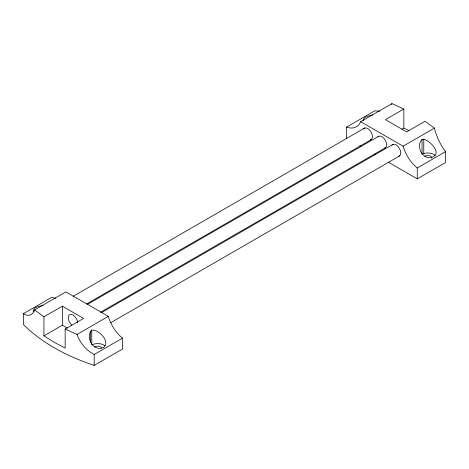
<?xml version="1.0" encoding="UTF-8"?>
<svg xmlns="http://www.w3.org/2000/svg" width="469" height="469" viewBox="0 0 469 469"><rect width="100%" height="100%" fill="white"/><g stroke="black" fill="none" stroke-linecap="round" stroke-linejoin="round"><path stroke-width="0.7" d="M90.476 342.399L90.482 331.618L91.783 330.106C98.355 329.162 110.754 341.332 103.678 347.33C94.457 352.125 86.103 339.427 90.482 331.618M423.214 153.814L423.759 153.574L423.771 139.193C429.938 140.706 442.625 153.24 431.967 157.484C422.387 160.035 415.552 146.029 422.024 139.445L423.771 139.193M23.45 313.65A28.509 12.018 70.8 0 0 26.874 315.197L27.947 315.344A27.519 12.44 69 0 0 31.857 314.031L32.654 313.263A26.997 13.003 67.1 0 0 34.595 309.939L65.895 291.865L108.339 316.376A27.096 15.641 60 0 0 122.491 338.155L122.491 349.047L94.193 365.386A190.918 110.227 0 0 1 23.45 324.542L23.45 313.65L51.748 297.311A27.096 15.641 60 0 0 55.811 298.184M346.509 138.027L346.509 127.134L374.807 110.795A28.509 19.938 46.2 0 0 379.878 111.083M346.509 127.134A27.096 15.641 60 0 0 360.661 121.688L391.961 103.614L403.844 109.007L403.844 128.066L402.003 129.133M73.035 296.379L364.741 127.967M43.934 316.798L62.359 306.163L83.582 318.416L65.156 329.05L65.156 348.115L54.105 342.241L43.934 335.857L43.934 316.798L34.595 309.939M403.844 109.007L385.418 119.648L406.641 131.9L425.066 121.26L434.405 128.119A26.997 13.003 67.1 0 0 436.346 134.509L437.143 136.643A27.519 12.44 69 0 0 441.053 144.751L442.126 146.627A28.509 12.018 70.8 0 0 445.55 151.639L445.55 162.532L417.252 178.871L388.197 162.092M86.683 303.906L371.413 139.516M87.375 304.44L378.759 136.209M43.934 335.857L62.359 325.222L67.354 328.107M100.378 312.336L385.43 147.764M101.333 312.717L393.04 144.305M65.156 329.05L77.039 334.444L108.339 316.376M360.661 121.688L403.106 146.193L434.405 128.119M110.543 322.807L399.711 155.855M94.193 365.386L94.193 354.494L122.491 338.155M417.252 178.871L417.252 167.978L445.55 151.639M43.224 305.442C39.888 306.327 32.801 306.902 33.1 311.346L33.95 311.68M372.861 114.946C369.625 115.79 362.983 116.441 363.199 120.709M403.844 128.066L408.798 130.575M359.776 145.683L361.036 146.41M374.303 154.072L375.563 154.799M422.024 139.445L422.024 154.33M91.783 330.106L91.783 344.991A8.336 4.813 0 0 1 104.915 345.923M62.359 306.163L62.359 325.222M423.759 153.574A8.336 4.813 0 0 1 435.121 155.397M71.751 325.011A6.672 3.852 60 0 1 68.304 316.974A6.672 3.852 60 0 1 73.105 315.092A6.672 3.852 60 0 1 77.666 322.695M377.797 137.03A6.672 3.852 60 0 1 385.219 140.184A6.672 3.852 60 0 1 384.24 148.186M391.908 145.255A6.672 3.852 60 0 1 399.307 148.251A6.672 3.852 60 0 1 398.457 156.347M363.651 128.858A6.672 3.852 60 0 1 371.067 132.018A6.672 3.852 60 0 1 370.088 140.02M417.252 167.978A27.096 15.641 60 0 1 403.106 146.193M391.961 103.614A26.997 17.804 51.7 0 1 391.474 104.546M424.797 156.417A3.852 2.228 0 0 1 429.323 155.708A3.852 2.228 0 0 1 431.685 158.047M94.193 354.494A28.509 19.938 46.2 0 1 88.518 350.783L86.759 349.299A27.519 18.713 49 0 1 80.873 342.335L79.695 340.418A26.997 17.804 51.7 0 1 77.039 334.444M94.679 347.007A3.852 2.228 0 0 1 98.742 346.222A3.852 2.228 0 0 1 101.55 348.086"/></g></svg>
